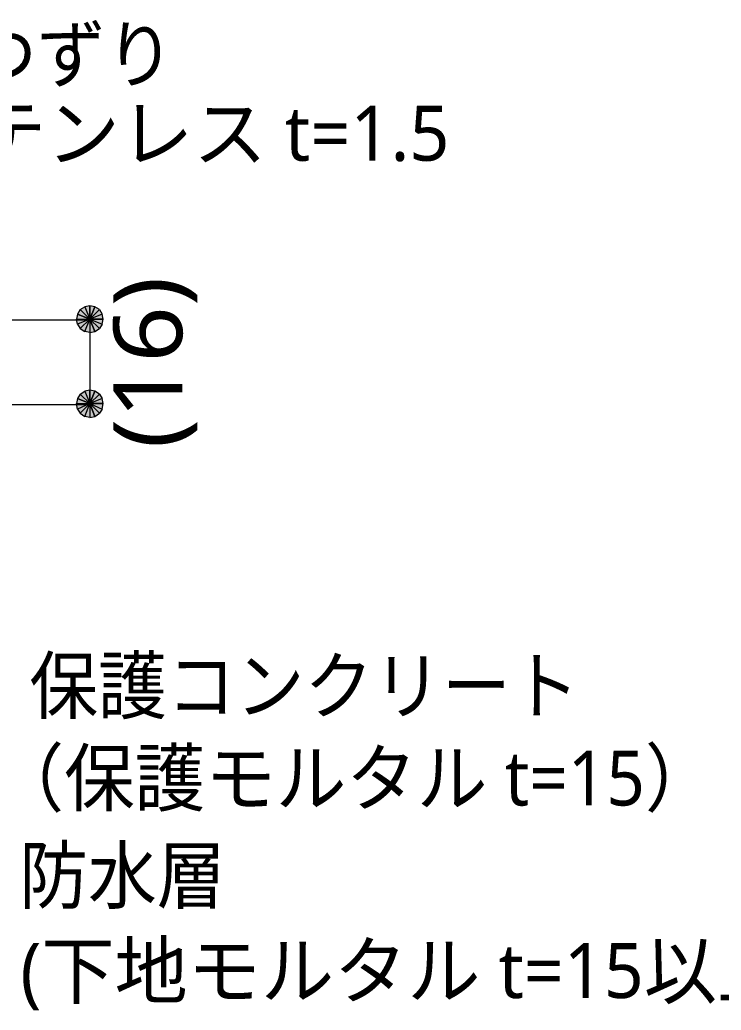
# Model space of a CAD drawing. Header units: millimetres. Extents: x 0 to 420, y 0 to 297.
# Drawn here: x 94.04 to 120.55, y 74.28 to 111.73 of the extents above; entities that cross this region are included whole.
import ezdxf
from ezdxf.enums import TextEntityAlignment as Align

# ---------------------------------------------------------------- set-up
doc = ezdxf.new("R2010")
doc.units = ezdxf.units.MM
doc.styles.add('kst32b', font='NotoSansJP-Variable.ttf')

msp = doc.modelspace()

# ---------------------------------------------------------------- hatches: boundary and pattern name
h = msp.add_hatch(color=7)
h.paths.add_polyline_path([(96.689, 100.923), (96.499, 100.88), (96.689, 100.415), (96.689, 100.923)])
h.paths.add_polyline_path([(96.499, 100.88), (96.689, 100.415), (96.329, 100.775), (96.499, 100.88)])
h.paths.add_polyline_path([(96.689, 100.415), (96.329, 100.775), (96.224, 100.605), (96.689, 100.415)])
for points in [[(96.88, 100.88), (96.689, 100.923), (96.689, 100.415), (96.88, 100.88)], [(96.88, 97.684), (96.689, 97.727), (96.689, 97.218), (96.88, 97.684)]]:
    msp.add_hatch(color=7).paths.add_polyline_path(points)
h = msp.add_hatch(color=7)
h.paths.add_polyline_path([(97.197, 100.415), (97.155, 100.605), (96.689, 100.415), (97.197, 100.415)])
h.paths.add_polyline_path([(97.155, 100.605), (96.689, 100.415), (97.049, 100.775), (97.155, 100.605)])
h.paths.add_polyline_path([(96.689, 100.415), (97.049, 100.775), (96.88, 100.88), (96.689, 100.415)])
h = msp.add_hatch(color=7)
h.paths.add_polyline_path([(96.224, 100.605), (96.181, 100.415), (96.689, 100.415), (96.224, 100.605)])
h.paths.add_polyline_path([(96.181, 100.415), (96.689, 100.415), (96.224, 100.224), (96.181, 100.415)])
h.paths.add_polyline_path([(96.689, 100.415), (96.224, 100.224), (96.329, 100.055), (96.689, 100.415)])
h = msp.add_hatch(color=7)
h.paths.add_polyline_path([(96.329, 100.055), (96.499, 99.949), (96.689, 100.415), (96.329, 100.055)])
h.paths.add_polyline_path([(96.499, 99.949), (96.689, 100.415), (96.689, 99.907), (96.499, 99.949)])
h.paths.add_polyline_path([(96.689, 100.415), (96.689, 99.907), (96.88, 99.949), (96.689, 100.415)])
h = msp.add_hatch(color=7)
h.paths.add_polyline_path([(96.88, 99.949), (97.049, 100.055), (96.689, 100.415), (96.88, 99.949)])
h.paths.add_polyline_path([(97.049, 100.055), (96.689, 100.415), (97.155, 100.224), (97.049, 100.055)])
h.paths.add_polyline_path([(96.689, 100.415), (97.155, 100.224), (97.197, 100.415), (96.689, 100.415)])
h = msp.add_hatch(color=7)
h.paths.add_polyline_path([(96.224, 97.409), (96.181, 97.218), (96.689, 97.218), (96.224, 97.409)])
h.paths.add_polyline_path([(96.181, 97.218), (96.689, 97.218), (96.224, 97.007), (96.181, 97.218)])
h.paths.add_polyline_path([(96.689, 97.218), (96.224, 97.007), (96.329, 96.859), (96.689, 97.218)])
h = msp.add_hatch(color=7)
h.paths.add_polyline_path([(96.689, 97.727), (96.499, 97.684), (96.689, 97.218), (96.689, 97.727)])
h.paths.add_polyline_path([(96.499, 97.684), (96.689, 97.218), (96.329, 97.578), (96.499, 97.684)])
h.paths.add_polyline_path([(96.689, 97.218), (96.329, 97.578), (96.224, 97.409), (96.689, 97.218)])
h = msp.add_hatch(color=7)
h.paths.add_polyline_path([(97.197, 97.218), (97.155, 97.409), (96.689, 97.218), (97.197, 97.218)])
h.paths.add_polyline_path([(97.155, 97.409), (96.689, 97.218), (97.049, 97.578), (97.155, 97.409)])
h.paths.add_polyline_path([(96.689, 97.218), (97.049, 97.578), (96.88, 97.684), (96.689, 97.218)])
h = msp.add_hatch(color=7)
h.paths.add_polyline_path([(96.329, 96.859), (96.499, 96.732), (96.689, 97.218), (96.329, 96.859)])
h.paths.add_polyline_path([(96.499, 96.732), (96.689, 97.218), (96.689, 96.689), (96.499, 96.732)])
h.paths.add_polyline_path([(96.689, 97.218), (96.689, 96.689), (96.88, 96.732), (96.689, 97.218)])
h = msp.add_hatch(color=7)
h.paths.add_polyline_path([(96.88, 96.732), (97.049, 96.859), (96.689, 97.218), (96.88, 96.732)])
h.paths.add_polyline_path([(97.049, 96.859), (96.689, 97.218), (97.155, 97.007), (97.049, 96.859)])
h.paths.add_polyline_path([(96.689, 97.218), (97.155, 97.007), (97.197, 97.218), (96.689, 97.218)])

# ---------------------------------------------------------------- linework, layer by layer
at = {"lineweight": 0}
for points in [[(96.689, 100.415), (96.329, 100.775), (96.224, 100.605)], [(96.499, 100.88), (96.689, 100.415), (96.329, 100.775)], [(96.689, 100.923), (96.499, 100.88), (96.689, 100.415)], [(96.88, 100.88), (96.689, 100.923), (96.689, 100.415)], [(96.689, 100.415), (97.049, 100.775), (96.88, 100.88)], [(97.155, 100.605), (96.689, 100.415), (97.049, 100.775)], [(96.224, 100.605), (96.181, 100.415), (96.689, 100.415)], [(96.181, 100.415), (96.689, 100.415), (96.224, 100.224)], [(96.689, 100.415), (96.224, 100.224), (96.329, 100.055)], [(96.329, 100.055), (96.499, 99.949), (96.689, 100.415)], [(96.499, 99.949), (96.689, 100.415), (96.689, 99.907)], [(97.197, 100.415), (97.155, 100.605), (96.689, 100.415)], [(96.689, 100.415), (96.689, 99.907), (96.88, 99.949)], [(96.88, 99.949), (97.049, 100.055), (96.689, 100.415)], [(97.049, 100.055), (96.689, 100.415), (97.155, 100.224)], [(96.689, 100.415), (97.155, 100.224), (97.197, 100.415)], [(96.224, 97.409), (96.181, 97.218), (96.689, 97.218)], [(96.689, 97.218), (96.329, 97.578), (96.224, 97.409)], [(96.499, 97.684), (96.689, 97.218), (96.329, 97.578)], [(96.689, 97.727), (96.499, 97.684), (96.689, 97.218)], [(96.88, 97.684), (96.689, 97.727), (96.689, 97.218)], [(96.689, 97.218), (97.049, 97.578), (96.88, 97.684)], [(97.155, 97.409), (96.689, 97.218), (97.049, 97.578)], [(97.197, 97.218), (97.155, 97.409), (96.689, 97.218)], [(96.181, 97.218), (96.689, 97.218), (96.224, 97.007)], [(96.689, 97.218), (96.224, 97.007), (96.329, 96.859)], [(96.329, 96.859), (96.499, 96.732), (96.689, 97.218)], [(96.499, 96.732), (96.689, 97.218), (96.689, 96.689)], [(96.689, 97.218), (96.689, 96.689), (96.88, 96.732)], [(96.88, 96.732), (97.049, 96.859), (96.689, 97.218)], [(97.049, 96.859), (96.689, 97.218), (97.155, 97.007)], [(96.689, 97.218), (97.155, 97.007), (97.197, 97.218)]]:
    msp.add_lwpolyline(points, close=True, dxfattribs=at)
at = {"lineweight": 13}
for points in [[(96.689, 100.372), (84.222, 100.372)], [(96.689, 100.372), (96.689, 97.176)], [(96.689, 97.176), (93.493, 97.176)]]:
    msp.add_lwpolyline(points, dxfattribs=at)

# ---------------------------------------------------------------- texts
at = {"style": 'kst32b'}
for s, height, p, p2 in [('くつずり', 2.0791, (89.493, 109.389), (99.888, 109.389)), ('ステンレス t=1.5', 2.07913, (89.493, 106.405), (110.284, 106.405)), ('(16)', 2.5989, (100.182, 95.525), (100.182, 102.022)), ('保護コンクリート', 2.0791, (94.403, 85.513), (115.195, 85.513)), ('（保護モルタル t=15）', 2.07913, (93.049, 82.021), (120.337, 82.021)), ('防水層', 2.0791, (94.022, 78.338), (101.819, 78.338)), ('(下地モルタル t=15以上)', 2.07913, (94.065, 74.739), (123.952, 74.739))]:
    msp.add_text(s, height=height, dxfattribs=at).set_placement(p, p2, align=Align.FIT)

doc.saveas('drawing.dxf')
